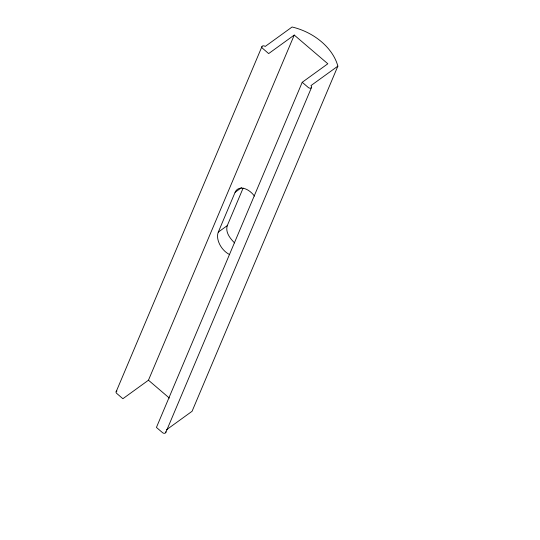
<?xml version="1.0" encoding="UTF-8"?>
<svg xmlns="http://www.w3.org/2000/svg" width="540" height="540" viewBox="0 0 540 540"><rect width="100%" height="100%" fill="white"/><g stroke="black" fill="none" stroke-linecap="round" stroke-linejoin="round"><path stroke-width="0.81" d="M243.128 188.089L227.279 225.619C225.133 232.261 230.162 238.464 234.549 242.919M116.127 391.79L261.92 46.649M116.357 391.419A2.093 1.512 22.9 0 0 116.404 393.134L122.864 398.729L148.46 380.207L294.253 35.066L327.827 63.774L302.225 82.289L156.431 427.43L162.533 432.655A2.093 1.512 22.9 0 0 164.889 433.235A2.093 1.512 22.9 0 0 165.807 431.703M229.696 254.61A15.674 9.896 54.1 0 1 218.288 232.119L235.109 192.294L241.535 187.65M165.76 432.547L311.553 87.406M294.253 35.066L268.657 53.588L262.197 47.992A2.093 1.512 22.9 0 1 262.521 46.001A2.093 1.512 22.9 0 1 265.174 46.467L292.093 27A52.238 37.834 22.9 0 1 337.865 66.143L192.071 411.284L166.502 429.779M337.865 66.143L310.952 85.61A2.093 1.512 22.9 0 1 311.168 87.865A2.093 1.512 22.9 0 1 308.327 87.514L302.225 82.289M218.288 232.119L227.279 225.619M148.46 380.207L169.364 398.081M116.627 391.196A2.093 1.512 22.9 0 1 116.957 391.041M235.109 192.294A15.674 9.896 54.1 0 1 254.421 196.074"/></g></svg>
